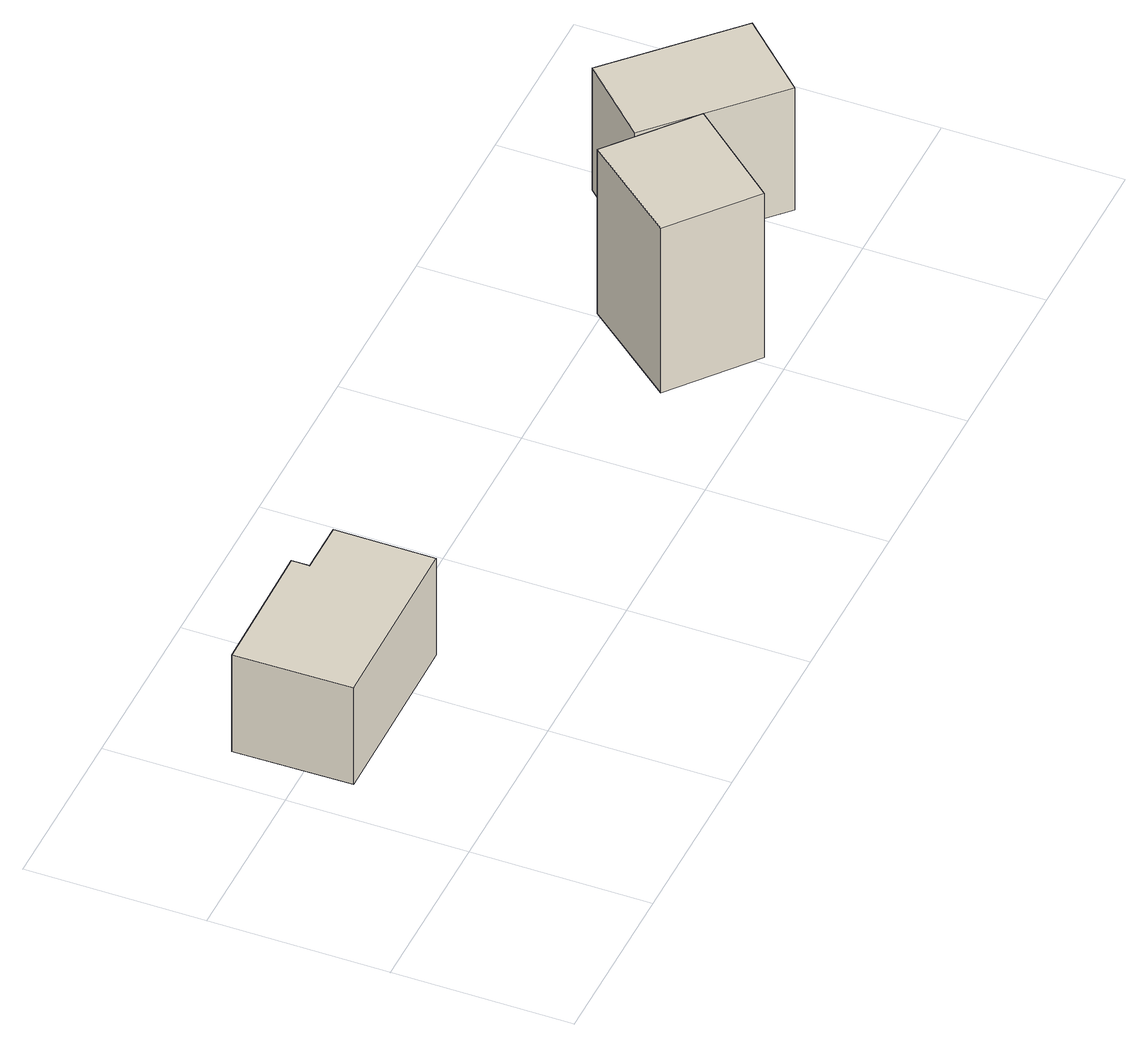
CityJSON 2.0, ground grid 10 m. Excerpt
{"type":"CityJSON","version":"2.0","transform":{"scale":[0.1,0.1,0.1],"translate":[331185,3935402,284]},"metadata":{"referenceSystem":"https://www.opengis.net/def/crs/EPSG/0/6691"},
"CityObjects":{
"building1":{"type":"Building","attributes":{"usage":"422","measuredHeight":9.7,"storeysAboveGround":1,"BuildingIDAttribute.prefecture":"14","BuildingIDAttribute.city":"14151","BuildingDetailAttribute.totalFloorArea":60.95,"BuildingDetailAttribute.buildingFootprintArea":60.95,"BuildingDetailAttribute.buildingStructureType":"601","BuildingDetailAttribute.buildingStructureOrgType":"1","BuildingDetailAttribute.orgUsage":"133","BuildingDetailAttribute.surveyYear":2015},"geometry":[{"type":"Solid","lod":"1","boundaries":[[[[0,1,2,3,4,5]],[[4,6,7,5]],[[3,8,6,4]],[[2,9,8,3]],[[1,10,9,2]],[[0,11,10,1]],[[5,7,11,0]],[[6,8,9,10,11,7]]]]}]},
"building2":{"type":"Building","attributes":{"usage":"422","measuredHeight":14.6,"storeysAboveGround":1,"BuildingIDAttribute.prefecture":"14","BuildingIDAttribute.city":"14151","BuildingDetailAttribute.totalFloorArea":39.46,"BuildingDetailAttribute.buildingFootprintArea":39.46,"BuildingDetailAttribute.buildingStructureType":"601","BuildingDetailAttribute.buildingStructureOrgType":"1","BuildingDetailAttribute.orgUsage":"133","BuildingDetailAttribute.surveyYear":2015,"BuildingRiverFloodingRiskAttribute.description":"3","BuildingRiverFloodingRiskAttribute.rankOrg":"1","BuildingRiverFloodingRiskAttribute.depth":0.169,"BuildingRiverFloodingRiskAttribute.adminType":"2","BuildingRiverFloodingRiskAttribute.scale":"2"},"geometry":[{"type":"Solid","lod":"1","boundaries":[[[[12,13,14,15]],[[14,16,17,15]],[[13,18,16,14]],[[12,19,18,13]],[[15,17,19,12]],[[16,18,19,17]]]]}]},
"building3":{"type":"Building","attributes":{"usage":"422","measuredHeight":16.8,"storeysAboveGround":1,"BuildingIDAttribute.prefecture":"14","BuildingIDAttribute.city":"14151","BuildingDetailAttribute.totalFloorArea":42.43,"BuildingDetailAttribute.buildingFootprintArea":42.43,"BuildingDetailAttribute.buildingStructureType":"601","BuildingDetailAttribute.buildingStructureOrgType":"1","BuildingDetailAttribute.orgUsage":"133","BuildingDetailAttribute.surveyYear":2015,"BuildingRiverFloodingRiskAttribute.description":"3","BuildingRiverFloodingRiskAttribute.rankOrg":"1","BuildingRiverFloodingRiskAttribute.depth":0.256,"BuildingRiverFloodingRiskAttribute.adminType":"2","BuildingRiverFloodingRiskAttribute.scale":"2"},"geometry":[{"type":"Solid","lod":"1","boundaries":[[[[20,21,22,23]],[[22,24,25,23]],[[21,26,24,22]],[[20,27,26,21]],[[23,25,27,20]],[[24,26,27,25]]]]}]}
},
"vertices":[
[10,67,18],[9,133,18],[87,134,18],[87,124,18],[117,124,18],[117,68,18],[117,124,82],[117,68,82],[87,124,82],[87,134,82],[9,133,82],[10,67,82],
[396,9,12],[351,46,12],[394,99,12],[440,61,12],[394,99,121],[440,61,121],[351,46,121],[396,9,121],
[551,82,4],[514,43,4],[451,103,4],[488,142,4],[451,103,85],[488,142,85],[514,43,85],[551,82,85]
]}
